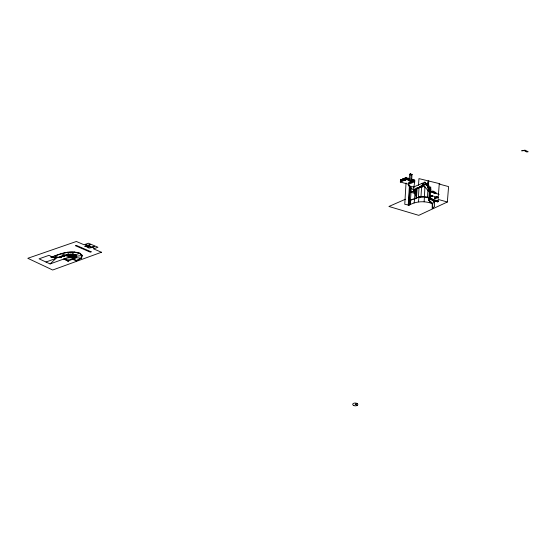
<?xml version="1.0" encoding="UTF-8"?>
<svg xmlns="http://www.w3.org/2000/svg" width="556" height="556" viewBox="0 0 556 556"><rect width="100%" height="100%" fill="white"/><g stroke="black" fill="none" stroke-linecap="round" stroke-linejoin="round"><path stroke-width="0.83" d="M433.451 201.258L433.458 199.68L430.066 198.172M429.295 191.82L428.676 200.501L432.241 203.621L432.193 208.528L434.563 206.464L434.556 201.64L433.458 199.68L430.386 198.402M432.665 208.305L432.714 203.406L434.556 201.64L430.254 199.25L430.768 187.059L428.44 187.094L429.385 188.47M431.908 203.725L429.621 202.704L429.67 201.147M409.119 180.763L409.73 180.505L406.221 179.553L400.306 182.014L400.876 181.075L400.737 179.838L400.306 182.014L408.646 184.307L414.54 181.812L409.119 180.763L409.612 174.236L410.46 173.889L410.849 174.827L411.968 174.473M407.082 179.067L407.138 178.122L406.318 177.899L406.221 179.553L400.876 181.075L400.834 180.165M409.508 178.761L409.334 179.671L406.158 178.886L406.012 177.663L406.221 179.553L401.397 180.86L401.807 179.4L401.918 180.644L406.221 179.553L406.012 177.663L405.623 179.108L400.876 181.075L400.396 180.346M405.588 179.122L405.317 178.81L406.221 179.553L402.363 180.457L402.273 180.075L401.981 180.617L406.221 179.553L405.588 179.122L405.741 178.135L406.221 179.553L400.932 181.054L401.21 180.512L401.314 180.895L406.221 179.553L405.922 177.698M406.019 182.959L404.768 204.267L409.07 205.199C415.276 201.564 422.727 200.924 429.621 202.704M407.861 179.275L407.923 178.33L408.632 178.525L408.577 179.47M410.835 187.448L410.536 192.348L411.961 191.5L413.476 191.924L413.991 190.493L408.563 185.655C408.875 178.184 409.237 186.038 409.987 181.742C410.585 183.786 410.613 181.798 411.343 181.541C411.496 183.758 411.892 180.61 412.482 181.061C412.364 183.876 413.657 178.365 413.476 181.562L414.54 181.812M408.236 205.275L409.424 185.628M408.674 205.081L409.814 186.295M409.07 205.199L409.821 192.842L410.974 192.154L411.231 187.935M410.62 181.173L411.002 174.869L411.975 174.285L411.648 181.186M411.231 180.915L411.357 178.879L411.648 179.338M412.357 180.491L412.413 179.546L413.205 179.762L413.143 180.707M414.088 188.915L413.991 190.493L413.574 187.038L408.563 185.655M414.192 187.337C413.282 187.038 416.055 178.629 414.144 180.012M412.163 191.549L410.974 192.334L410.217 204.677L410.808 199.986L414.574 198.965L415.186 189.283L415.881 189.478L418.293 187.476L417.792 187.337M413.476 191.924L414.269 191.577L416.5 198.103L417.118 188.449L417.813 188.637L420.218 186.642L419.766 187.72L419.043 187.615L418.411 197.248L414.574 198.965M424.158 201.772L424.916 186.962L423.901 185.69M418.515 185.336L418.953 178.615L439.949 183.765L439.233 184.078L438.072 199.395L447.351 202.002L448.588 186.601L439.233 184.078M420.836 185.919L421.608 187.011L420.968 196.629L415.895 197.971M427.029 183.306L426.904 185.134L427.474 184.884L427.606 183.056L427.029 183.306L427.474 184.884M427.675 186.128L428.03 181.061M427.925 189.888L427.418 197.109L428.885 197.762M428.356 186.413L428.752 180.749M429.844 190.583L428.933 189.999L428.294 187.761L430.532 188.13L429.844 190.583L429.149 200.285L432.714 203.406L432.241 203.621M431.915 196.087L431.956 195.476L432.575 195.649L432.533 196.261L429.76 197.053L432.533 196.261M434.625 198.422L434.674 197.804L436.814 196.831L437.44 197.005L437.391 197.623L434.625 198.422L437.391 197.623M435.251 198.596L435.292 197.978L437.44 197.005M436.773 197.45L436.814 196.831M437.718 201.904L438.302 200.952L437.718 201.904L433.11 200.605M418.473 201.863L418.939 197.234L424.457 197.144L428.593 197.839M53.682 257.032L51.951 257.546L52.417 256.476L50.999 256.976M414.053 202.954L414.901 198.214M401.397 180.86L401.536 179.88L401.918 180.644L401.891 179.734M415.944 188.553L414.922 193.446L410.974 192.334L409.821 192.842M402.704 179.025L402.954 180.213L402.857 178.962L402.954 180.213L406.221 179.553L404.469 179.588L404.393 179.199L404.469 179.588L406.221 179.553L403.42 180.019L403.35 179.63L403.03 180.186L406.221 179.553L405.136 179.31L404.664 178.58L404.983 178.087L405.06 179.338L406.221 179.553L402.141 180.13M404.247 179.254L404.087 179.748L406.221 179.553L403.183 179.699M413.532 191L415.123 190.305L415.589 188.95M72.912 259.395L76.304 260.91L81.433 258.172L82.427 255.468L79.89 253.216C70.869 250.193 61.403 253.223 52.931 256.566M405.317 178.81L405.136 179.31L404.831 178.149M403.781 178.58L404.017 179.776L403.913 178.525L403.489 179.991L403.614 179.018L404.017 179.776L406.221 179.553M61.348 253.585L65.198 255.399L67.498 255.551L68.492 254.711L69.882 255.26L70.313 254.182M417.813 188.637L418.293 187.476M408.034 178.365L408.375 178.073L408.5 178.49M411.767 180.332L412.121 179.991L412.253 180.464M407.187 179.095L407.555 178.754L407.701 179.234M61.424 256.212L64.725 256.392L65.198 255.399M56.844 257.845L55.579 257.275L54.87 255.878L58.755 257.63L61.487 257.546L62.001 256.469M406.485 177.941L406.853 177.663L406.978 178.08M408.681 179.498L409.056 179.164L409.209 179.644M413.275 180.742L413.692 180.415L413.81 180.888M52.598 256.413L50.832 257.039L52.076 257.602L53.849 256.976L52.598 256.413L51.951 257.546L52.709 256.462M423.304 184.953L422.108 187.031L421.608 187.011M419.043 187.615L419.752 186.496M412.573 179.588L412.948 179.31L413.094 179.734M428.092 187.483L429.336 186.017L427.55 186.441L428.732 187.622M415.123 190.305L415.881 189.478M419.766 187.72L422.706 184.557M72.94 258.755L72.787 257.908L75.004 257.595L73.76 256.983L75.498 256.309L73.496 256.087L74.302 255.225L72.078 255.454L71.738 254.641L69.882 255.26M51.861 256.677L48.942 255.35L39.066 258.825L50.109 263.926L55.732 258.596M74.532 252.007L69.166 257.074L67.769 252.139M430.254 199.25L428.676 200.501M419.982 187.539L421.983 186.038L422.108 187.031L423.825 185.836L424.916 186.962M357.286 405.373L355.27 404.441L356.862 403.392M72.078 255.454L73.809 254.495M410.446 174.077L409.598 174.424M355.27 404.441L357.098 403.51M447.351 202.002L418.765 215.353L388.922 206.471L405.407 199.243M431.956 195.476L429.809 196.442L432.575 195.649M410.821 199.979L412.246 199.34M412.858 199.069L413.365 198.846M429.128 191.889L427.397 184.919L421.941 183.438L429.128 191.889L429.767 191.605L427.835 187.865M431.81 191.605L433.604 191.222L436.286 192.897L433.909 193.134L433.298 192.174L430.539 191.542M52.278 257.532L53.696 256.907L52.076 257.602M410.536 192.348L410.974 192.154M413.574 187.038L424.888 182.173L428.836 187.546M413.476 181.562C413.831 181.249 415.089 179.671 413.998 179.977L413.935 180.922L411.593 180.29M402.954 179.289L402.954 180.213L402.857 178.962M404.003 178.858L404.017 179.776L403.913 178.525M405.039 178.427L405.06 179.338L404.983 178.087M410.557 174.028L409.494 174.466L411.002 174.869L412.065 174.431L410.557 174.028L410.849 174.827L410.689 174.063M76.047 260.799L81.037 258.137L81.996 255.517L79.543 253.341C71.425 250.645 62.807 252.91 55.141 255.982M67.922 261.209L76.207 257.706L76.797 256.149L75.352 254.85C68.562 252.563 61.799 256.205 55.503 258.325M50.109 263.926L79.89 253.216M54.238 257.755L55.579 257.275M45.96 262.008L55.85 258.484L53.105 257.24M89.898 246.343L87.209 247.038L86.319 246.565L86.604 246.336M84.866 246.294L85.318 246.134M85.985 246.419L86.437 246.266M89.231 246.058L88.974 246.405M86.896 245.057L85.151 246.065M416.159 197.866C420.273 196.476 424.902 195.893 428.982 197.727M73.496 256.087L76.075 255.496M82.427 255.468L69.166 257.074L81.433 258.172M430.629 191.125L432.867 191.139M73.76 256.983L76.506 256.928M63.655 259.054L68.2 261.105L64.211 258.853L72.627 259.499M72.787 257.908L74.963 258.401M87.209 247.038L88.772 247.267L88.995 247.719L88.543 247.879L89.662 248.004L94.179 246.294L94.708 246.516L90.565 247.684M421.615 183.584L427.064 185.065L421.941 183.438M430.4 191.931L439.15 194.357M430.4 195.309L438.316 197.526M434.674 197.804L435.292 197.978M430.01 198.61L438.302 200.952M431.97 199.555L437.774 201.196M433.27 200.257L438.246 201.661M429.857 189.158L430.949 189.568L430.532 188.13M85.242 244.348L94.722 248.414M90.572 247.573L91.108 247.802M85.819 246.35L85.033 246.364M65.42 255.406L77.11 260.618M63.043 255.635L64.725 256.392M59.805 256.789L61.487 257.546M64.211 258.853L68.756 260.903M66.511 254.641L67.498 255.551M426.376 185.176L424.888 182.173L429.364 188.463M400.48 180.318L400.876 181.075L400.737 179.838M424.888 182.173L426.362 185.023M400.598 179.901L400.876 181.075M401.668 179.456L401.918 180.644L401.807 179.4M416.298 187.782L416.5 198.103M402.495 179.477L402.447 180.429L402.495 179.477M404.587 178.615L404.532 179.56L404.587 178.615M526.101 151.586L526.817 151.996L528.2 151.732L524.975 150.155L521.653 150.808L524.273 150.6L526.101 151.586M101.463 252.25L52.702 270.014L27.8 258.297L76.374 241.478L84.039 244.772L88.446 243.222L97.932 247.26L93.519 248.845L101.463 252.25M91.163 251.826L90.274 252.153L75.456 245.717L76.346 245.404L91.163 251.826M90.023 244.522L86.423 245.794L86.951 246.016L90.552 244.744L90.023 244.522M353.831 405.56A2.571 1.404 2.5 0 0 357.835 404.622A2.571 1.404 2.5 0 0 354.151 403.142A2.571 1.404 2.5 0 0 353.831 405.56"/></g></svg>
